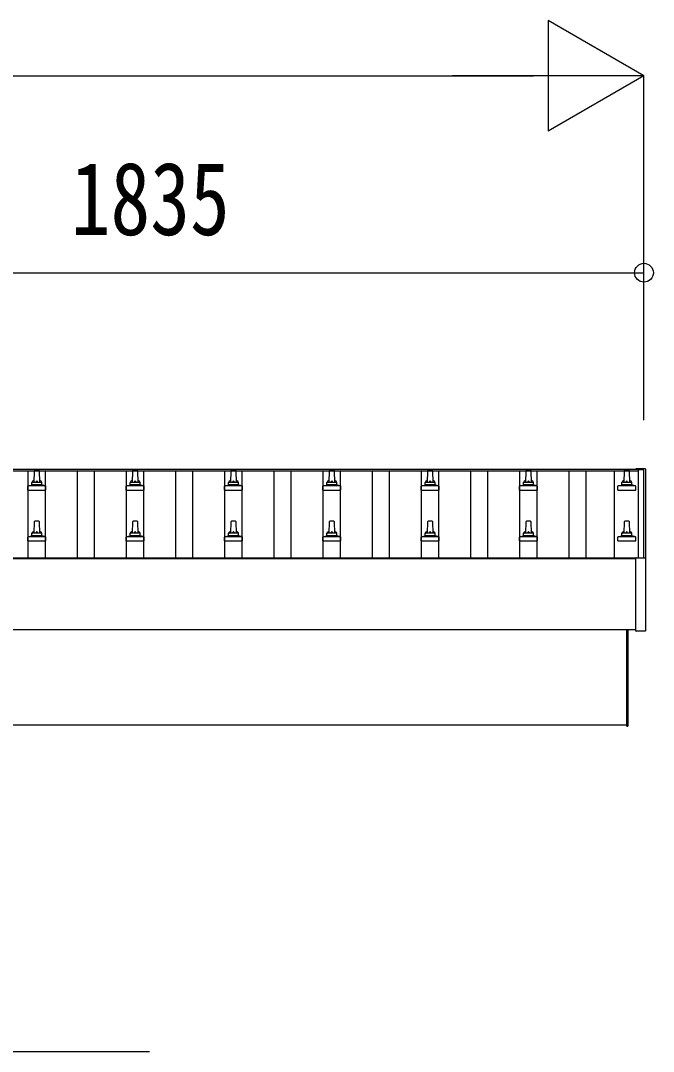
# Model space of a CAD drawing. Units: millimetres, scale not verified. Extents: x -18922 to 18922, y -13365 to 13365.
# Drawn here: x -8933 to -7646, y 564 to 2659 of the extents above; entities that cross this region are included whole.
import ezdxf
from ezdxf.enums import TextEntityAlignment as Align

# ---------------------------------------------------------------- set-up
doc = ezdxf.new("R2010")
doc.units = ezdxf.units.MM
doc.header["$LTSCALE"] = 50
for name, color, linetype in [('0-5_YKK_13', 4, 'Continuous'), ('0-6_YKK_A1', 4, 'Continuous'), ('0-7_YKK_D', 6, 'Continuous')]:
    doc.layers.add(name, color=color, linetype=linetype)
doc.styles.add('ＭＳ ゴシック', font='')
doc.styles.get('ＭＳ ゴシック').set_extended_font_data('MS Gothic')

msp = doc.modelspace()

# ---------------------------------------------------------------- linework, layer by layer
at = {"layer": '0-5_YKK_13'}
for p, q in [((-8905.68, 1743.73), (-8906.41, 1720.21)), ((-8896.14, 1744.71), (-8904.68, 1744.71)), ((-8894.41, 1720.21), (-8895.14, 1743.73)), ((-8705.68, 1743.73), (-8706.41, 1720.21)), ((-8696.14, 1744.71), (-8704.68, 1744.71)), ((-8694.41, 1720.21), (-8695.14, 1743.73)), ((-8505.68, 1743.73), (-8506.41, 1720.21)), ((-8496.14, 1744.71), (-8504.68, 1744.71)), ((-8494.41, 1720.21), (-8495.14, 1743.73)), ((-8305.68, 1743.73), (-8306.41, 1720.21)), ((-8296.14, 1744.71), (-8304.68, 1744.71)), ((-8294.41, 1720.21), (-8295.14, 1743.73)), ((-8105.68, 1743.73), (-8106.41, 1720.21)), ((-8096.14, 1744.71), (-8104.68, 1744.71)), ((-8094.41, 1720.21), (-8095.14, 1743.73)), ((-7905.68, 1743.73), (-7906.41, 1720.21)), ((-7896.14, 1744.71), (-7904.68, 1744.71)), ((-7894.41, 1720.21), (-7895.14, 1743.73)), ((-7705.68, 1743.73), (-7706.41, 1720.21)), ((-7696.14, 1744.71), (-7704.68, 1744.71)), ((-7694.41, 1720.21), (-7695.14, 1743.73)), ((-7682.11, 1746.79), (-7682.11, 1747.39)), ((-7682.11, 1746.73), (-7682.11, 1746.79)), ((-7663.11, 1747.91), (-7681.11, 1747.91)), ((-7662.11, 1747.39), (-7662.11, 1746.79)), ((-7662.11, 1746.79), (-7662.11, 1566.34)), ((-8910.41, 1716), (-8910.41, 1720.21)), ((-8891.41, 1720.21), (-8909.41, 1720.21)), ((-8890.41, 1716), (-8890.41, 1720.21)), ((-8710.41, 1716), (-8710.41, 1720.21)), ((-8691.41, 1720.21), (-8709.41, 1720.21)), ((-8690.41, 1716), (-8690.41, 1720.21)), ((-8510.41, 1716), (-8510.41, 1720.21)), ((-8491.41, 1720.21), (-8509.41, 1720.21)), ((-8490.41, 1716), (-8490.41, 1720.21)), ((-8310.41, 1716), (-8310.41, 1720.21)), ((-8291.41, 1720.21), (-8309.41, 1720.21)), ((-8290.41, 1716), (-8290.41, 1720.21)), ((-8110.41, 1716), (-8110.41, 1720.21)), ((-8091.41, 1720.21), (-8109.41, 1720.21)), ((-8090.41, 1716), (-8090.41, 1720.21)), ((-7910.41, 1716), (-7910.41, 1720.21)), ((-7891.41, 1720.21), (-7909.41, 1720.21)), ((-7890.41, 1716), (-7890.41, 1720.21)), ((-7710.41, 1716), (-7710.41, 1720.21)), ((-7691.41, 1720.21), (-7709.41, 1720.21)), ((-7690.41, 1716), (-7690.41, 1720.21)), ((-8918.66, 1704.71), (-8918.66, 1712.42)), ((-8918.66, 1704.71), (-8882.16, 1704.71)), ((-8882.54, 1713.21), (-8918.28, 1713.21)), ((-8917.9, 1713.39), (-8911.18, 1715.02)), ((-8890.03, 1715.21), (-8910.79, 1715.21)), ((-8882.93, 1713.39), (-8889.65, 1715.02)), ((-8882.16, 1704.71), (-8882.16, 1712.42)), ((-8718.66, 1704.71), (-8718.66, 1712.42)), ((-8718.66, 1704.71), (-8682.16, 1704.71)), ((-8682.54, 1713.21), (-8718.28, 1713.21)), ((-8717.9, 1713.39), (-8711.18, 1715.02)), ((-8690.03, 1715.21), (-8710.79, 1715.21)), ((-8682.93, 1713.39), (-8689.65, 1715.02)), ((-8682.16, 1704.71), (-8682.16, 1712.42)), ((-8518.66, 1704.71), (-8518.66, 1712.42)), ((-8518.66, 1704.71), (-8482.16, 1704.71)), ((-8482.54, 1713.21), (-8518.28, 1713.21)), ((-8517.9, 1713.39), (-8511.18, 1715.02)), ((-8490.03, 1715.21), (-8510.79, 1715.21)), ((-8482.93, 1713.39), (-8489.65, 1715.02)), ((-8482.16, 1704.71), (-8482.16, 1712.42)), ((-8318.66, 1704.71), (-8318.66, 1712.42)), ((-8318.66, 1704.71), (-8282.16, 1704.71)), ((-8282.54, 1713.21), (-8318.28, 1713.21)), ((-8317.9, 1713.39), (-8311.18, 1715.02)), ((-8290.03, 1715.21), (-8310.79, 1715.21)), ((-8282.93, 1713.39), (-8289.65, 1715.02)), ((-8282.16, 1704.71), (-8282.16, 1712.42)), ((-8118.66, 1704.71), (-8118.66, 1712.42)), ((-8118.66, 1704.71), (-8082.16, 1704.71)), ((-8082.54, 1713.21), (-8118.28, 1713.21)), ((-8117.9, 1713.39), (-8111.18, 1715.02)), ((-8090.03, 1715.21), (-8110.79, 1715.21)), ((-8082.93, 1713.39), (-8089.65, 1715.02)), ((-8082.16, 1704.71), (-8082.16, 1712.42)), ((-7918.66, 1704.71), (-7918.66, 1712.42)), ((-7918.66, 1704.71), (-7882.16, 1704.71)), ((-7882.54, 1713.21), (-7918.28, 1713.21)), ((-7917.9, 1713.39), (-7911.18, 1715.02)), ((-7890.03, 1715.21), (-7910.79, 1715.21)), ((-7882.93, 1713.39), (-7889.65, 1715.02)), ((-7882.16, 1704.71), (-7882.16, 1712.42)), ((-7718.66, 1704.71), (-7718.66, 1712.42)), ((-7718.66, 1704.71), (-7682.16, 1704.71)), ((-7682.54, 1713.21), (-7718.28, 1713.21)), ((-7717.9, 1713.39), (-7711.18, 1715.02)), ((-7690.03, 1715.21), (-7710.79, 1715.21)), ((-7682.93, 1713.39), (-7689.65, 1715.02)), ((-7682.16, 1704.71), (-7682.16, 1712.42)), ((-8905.68, 1640.4), (-8906.41, 1616.88)), ((-8896.14, 1641.38), (-8904.68, 1641.38)), ((-8894.41, 1616.88), (-8895.14, 1640.4)), ((-8705.68, 1640.4), (-8706.41, 1616.88)), ((-8696.14, 1641.38), (-8704.68, 1641.38)), ((-8694.41, 1616.88), (-8695.14, 1640.4)), ((-8505.68, 1640.4), (-8506.41, 1616.88)), ((-8496.14, 1641.38), (-8504.68, 1641.38)), ((-8494.41, 1616.88), (-8495.14, 1640.4)), ((-8305.68, 1640.4), (-8306.41, 1616.88)), ((-8296.14, 1641.38), (-8304.68, 1641.38)), ((-8294.41, 1616.88), (-8295.14, 1640.4)), ((-8105.68, 1640.4), (-8106.41, 1616.88)), ((-8096.14, 1641.38), (-8104.68, 1641.38)), ((-8094.41, 1616.88), (-8095.14, 1640.4)), ((-7905.68, 1640.4), (-7906.41, 1616.88)), ((-7896.14, 1641.38), (-7904.68, 1641.38)), ((-7894.41, 1616.88), (-7895.14, 1640.4)), ((-7705.68, 1640.4), (-7706.41, 1616.88)), ((-7696.14, 1641.38), (-7704.68, 1641.38)), ((-7694.41, 1616.88), (-7695.14, 1640.4)), ((-8910.41, 1612.66), (-8910.41, 1616.88)), ((-8891.41, 1616.88), (-8909.41, 1616.88)), ((-8890.41, 1612.66), (-8890.41, 1616.88)), ((-8710.41, 1612.66), (-8710.41, 1616.88)), ((-8691.41, 1616.88), (-8709.41, 1616.88)), ((-8690.41, 1612.66), (-8690.41, 1616.88)), ((-8510.41, 1612.66), (-8510.41, 1616.88)), ((-8491.41, 1616.88), (-8509.41, 1616.88)), ((-8490.41, 1612.66), (-8490.41, 1616.88)), ((-8310.41, 1612.66), (-8310.41, 1616.88)), ((-8291.41, 1616.88), (-8309.41, 1616.88)), ((-8290.41, 1612.66), (-8290.41, 1616.88)), ((-8110.41, 1612.66), (-8110.41, 1616.88)), ((-8091.41, 1616.88), (-8109.41, 1616.88)), ((-8090.41, 1612.66), (-8090.41, 1616.88)), ((-7910.41, 1612.66), (-7910.41, 1616.88)), ((-7891.41, 1616.88), (-7909.41, 1616.88)), ((-7890.41, 1612.66), (-7890.41, 1616.88)), ((-7710.41, 1612.66), (-7710.41, 1616.88)), ((-7691.41, 1616.88), (-7709.41, 1616.88)), ((-7690.41, 1612.66), (-7690.41, 1616.88)), ((-8918.66, 1601.38), (-8918.66, 1609.09)), ((-8918.66, 1601.38), (-8882.16, 1601.38)), ((-8882.54, 1609.88), (-8918.28, 1609.88)), ((-8917.9, 1610.06), (-8911.18, 1611.69)), ((-8890.03, 1611.88), (-8910.79, 1611.88)), ((-8882.93, 1610.06), (-8889.65, 1611.69)), ((-8882.16, 1601.38), (-8882.16, 1609.09)), ((-8718.66, 1601.38), (-8718.66, 1609.09)), ((-8718.66, 1601.38), (-8682.16, 1601.38)), ((-8682.54, 1609.88), (-8718.28, 1609.88)), ((-8717.9, 1610.06), (-8711.18, 1611.69)), ((-8690.03, 1611.88), (-8710.79, 1611.88)), ((-8682.93, 1610.06), (-8689.65, 1611.69)), ((-8682.16, 1601.38), (-8682.16, 1609.09)), ((-8518.66, 1601.38), (-8518.66, 1609.09)), ((-8518.66, 1601.38), (-8482.16, 1601.38)), ((-8482.54, 1609.88), (-8518.28, 1609.88)), ((-8517.9, 1610.06), (-8511.18, 1611.69)), ((-8490.03, 1611.88), (-8510.79, 1611.88)), ((-8482.93, 1610.06), (-8489.65, 1611.69)), ((-8482.16, 1601.38), (-8482.16, 1609.09)), ((-8318.66, 1601.38), (-8318.66, 1609.09)), ((-8318.66, 1601.38), (-8282.16, 1601.38)), ((-8282.54, 1609.88), (-8318.28, 1609.88)), ((-8317.9, 1610.06), (-8311.18, 1611.69)), ((-8290.03, 1611.88), (-8310.79, 1611.88)), ((-8282.93, 1610.06), (-8289.65, 1611.69)), ((-8282.16, 1601.38), (-8282.16, 1609.09)), ((-8118.66, 1601.38), (-8118.66, 1609.09)), ((-8118.66, 1601.38), (-8082.16, 1601.38)), ((-8082.54, 1609.88), (-8118.28, 1609.88)), ((-8117.9, 1610.06), (-8111.18, 1611.69)), ((-8090.03, 1611.88), (-8110.79, 1611.88)), ((-8082.93, 1610.06), (-8089.65, 1611.69)), ((-8082.16, 1601.38), (-8082.16, 1609.09)), ((-7918.66, 1601.38), (-7918.66, 1609.09)), ((-7918.66, 1601.38), (-7882.16, 1601.38)), ((-7882.54, 1609.88), (-7918.28, 1609.88)), ((-7917.9, 1610.06), (-7911.18, 1611.69)), ((-7890.03, 1611.88), (-7910.79, 1611.88)), ((-7882.93, 1610.06), (-7889.65, 1611.69)), ((-7882.16, 1601.38), (-7882.16, 1609.09)), ((-7718.66, 1601.38), (-7718.66, 1609.09)), ((-7718.66, 1601.38), (-7682.16, 1601.38)), ((-7682.54, 1609.88), (-7718.28, 1609.88)), ((-7717.9, 1610.06), (-7711.18, 1611.69)), ((-7690.03, 1611.88), (-7710.79, 1611.88)), ((-7682.93, 1610.06), (-7689.65, 1611.69)), ((-7682.16, 1601.38), (-7682.16, 1609.09)), ((-7682.11, 1418.34), (-7682.11, 1566.34)), ((-7681.61, 1566.84), (-7681.11, 1566.84)), ((-7681.11, 1566.84), (-7663.11, 1566.84)), ((-7663.11, 1566.84), (-7662.61, 1566.84)), ((-7662.11, 1566.34), (-7662.11, 1418.34)), ((-7700.41, 1225.11), (-7700.41, 1420.47)), ((-7698.41, 1420.47), (-7698.41, 1225.11)), ((-7662.61, 1417.84), (-7681.61, 1417.84)), ((-7700.41, 1225.11), (-7698.41, 1225.11))]:
    msp.add_line(p, q, dxfattribs=at)
for points in [[(-7681.11, 1747.91), (-7681.3, 1747.91), (-7681.47, 1747.91), (-7681.61, 1747.9), (-7681.68, 1747.89), (-7681.74, 1747.88), (-7681.83, 1747.84), (-7681.96, 1747.75), (-7682.06, 1747.62), (-7682.06, 1747.59)], [(-7662.11, 1747.39), (-7662.14, 1747.58), (-7662.22, 1747.71), (-7662.31, 1747.79), (-7662.39, 1747.85), (-7662.47, 1747.88), (-7662.52, 1747.89), (-7662.56, 1747.89), (-7662.6, 1747.9), (-7662.79, 1747.91), (-7662.97, 1747.91), (-7663.11, 1747.91)]]:
    msp.add_lwpolyline(points, dxfattribs=at)
for centre, radius, start, end in [((-8904.68, 1743.71), 1, 90, 178.60509), ((-8896.14, 1743.71), 1, 1.39491, 90), ((-8704.68, 1743.71), 1, 90, 178.60509), ((-8696.14, 1743.71), 1, 1.39491, 90), ((-8504.68, 1743.71), 1, 90, 178.60509), ((-8496.14, 1743.71), 1, 1.39491, 90), ((-8304.68, 1743.71), 1, 90, 178.60509), ((-8296.14, 1743.71), 1, 1.39491, 90), ((-8104.68, 1743.71), 1, 90, 178.60509), ((-8096.14, 1743.71), 1, 1.39491, 90), ((-7904.68, 1743.71), 1, 90, 178.60509), ((-7896.14, 1743.71), 1, 1.39491, 90), ((-7704.68, 1743.71), 1, 90, 178.60509), ((-7696.14, 1743.71), 1, 1.39491, 90), ((-7681.61, 1747.39), 0.499, 156.4992, 179.99932), ((-8906.33, 1719.58), 4.13, 90, 171.17633), ((-8909.41, 1719.21), 1, 90, 180), ((-8897.08, 1720.21), 4.83, 133.60282, 180), ((-8903.74, 1720.21), 4.83, 0, 46.39718), ((-8894.5, 1719.58), 4.13, 8.82367, 90), ((-8891.41, 1719.21), 1, 0, 90), ((-8706.33, 1719.58), 4.13, 90, 171.17633), ((-8709.41, 1719.21), 1, 90, 180), ((-8697.08, 1720.21), 4.83, 133.60282, 180), ((-8703.74, 1720.21), 4.83, 0, 46.39718), ((-8694.5, 1719.58), 4.13, 8.82367, 90), ((-8691.41, 1719.21), 1, 0, 90), ((-8506.33, 1719.58), 4.13, 90, 171.17633), ((-8509.41, 1719.21), 1, 90, 180), ((-8497.08, 1720.21), 4.83, 133.60282, 180), ((-8503.74, 1720.21), 4.83, 0, 46.39718), ((-8494.5, 1719.58), 4.13, 8.82367, 90), ((-8491.41, 1719.21), 1, 0, 90), ((-8306.33, 1719.58), 4.13, 90, 171.17633), ((-8309.41, 1719.21), 1, 90, 180), ((-8297.08, 1720.21), 4.83, 133.60282, 180), ((-8303.74, 1720.21), 4.83, 0, 46.39718), ((-8294.5, 1719.58), 4.13, 8.82367, 90), ((-8291.41, 1719.21), 1, 0, 90), ((-8106.33, 1719.58), 4.13, 90, 171.17633), ((-8109.41, 1719.21), 1, 90, 180), ((-8097.08, 1720.21), 4.83, 133.60282, 180), ((-8103.74, 1720.21), 4.83, 0, 46.39718), ((-8094.5, 1719.58), 4.13, 8.82367, 90), ((-8091.41, 1719.21), 1, 0, 90), ((-7906.33, 1719.58), 4.13, 90, 171.17633), ((-7909.41, 1719.21), 1, 90, 180), ((-7897.08, 1720.21), 4.83, 133.60282, 180), ((-7903.74, 1720.21), 4.83, 0, 46.39718), ((-7894.5, 1719.58), 4.13, 8.82367, 90), ((-7891.41, 1719.21), 1, 0, 90), ((-7706.33, 1719.58), 4.13, 90, 171.17633), ((-7709.41, 1719.21), 1, 90, 180), ((-7697.08, 1720.21), 4.83, 133.60282, 180), ((-7703.74, 1720.21), 4.83, 0, 46.39718), ((-7694.5, 1719.58), 4.13, 8.82367, 90), ((-7691.41, 1719.21), 1, 0, 90), ((-8917.66, 1712.42), 1, 103.62699, 180), ((-8911.41, 1716), 1, 283.62699, 0), ((-8889.41, 1716), 1, 180, 256.37301), ((-8883.16, 1712.42), 1, 0, 76.37301), ((-8717.66, 1712.42), 1, 103.62699, 180), ((-8711.41, 1716), 1, 283.62699, 0), ((-8689.41, 1716), 1, 180, 256.37301), ((-8683.16, 1712.42), 1, 0, 76.37301), ((-8517.66, 1712.42), 1, 103.62699, 180), ((-8511.41, 1716), 1, 283.62699, 0), ((-8489.41, 1716), 1, 180, 256.37301), ((-8483.16, 1712.42), 1, 0, 76.37301), ((-8317.66, 1712.42), 1, 103.62699, 180), ((-8311.41, 1716), 1, 283.62699, 0), ((-8289.41, 1716), 1, 180, 256.37301), ((-8283.16, 1712.42), 1, 0, 76.37301), ((-8117.66, 1712.42), 1, 103.62699, 180), ((-8111.41, 1716), 1, 283.62699, 0), ((-8089.41, 1716), 1, 180, 256.37301), ((-8083.16, 1712.42), 1, 0, 76.37301), ((-7917.66, 1712.42), 1, 103.62699, 180), ((-7911.41, 1716), 1, 283.62699, 0), ((-7889.41, 1716), 1, 180, 256.37301), ((-7883.16, 1712.42), 1, 0, 76.37301), ((-7717.66, 1712.42), 1, 103.62699, 180), ((-7711.41, 1716), 1, 283.62699, 0), ((-7689.41, 1716), 1, 180, 256.37301), ((-7683.16, 1712.42), 1, 0, 76.37301), ((-8904.68, 1640.38), 1, 90, 178.60509), ((-8896.14, 1640.38), 1, 1.39491, 90), ((-8704.68, 1640.38), 1, 90, 178.60509), ((-8696.14, 1640.38), 1, 1.39491, 90), ((-8504.68, 1640.38), 1, 90, 178.60509), ((-8496.14, 1640.38), 1, 1.39491, 90), ((-8304.68, 1640.38), 1, 90, 178.60509), ((-8296.14, 1640.38), 1, 1.39491, 90), ((-8104.68, 1640.38), 1, 90, 178.60509), ((-8096.14, 1640.38), 1, 1.39491, 90), ((-7904.68, 1640.38), 1, 90, 178.60509), ((-7896.14, 1640.38), 1, 1.39491, 90), ((-7704.68, 1640.38), 1, 90, 178.60509), ((-7696.14, 1640.38), 1, 1.39491, 90), ((-8906.33, 1616.24), 4.13, 90, 171.17633), ((-8909.41, 1615.88), 1, 90, 180), ((-8897.08, 1616.88), 4.83, 133.60282, 180), ((-8903.74, 1616.88), 4.83, 0, 46.39718), ((-8894.5, 1616.24), 4.13, 8.82367, 90), ((-8891.41, 1615.88), 1, 0, 90), ((-8706.33, 1616.24), 4.13, 90, 171.17633), ((-8709.41, 1615.88), 1, 90, 180), ((-8697.08, 1616.88), 4.83, 133.60282, 180), ((-8703.74, 1616.88), 4.83, 0, 46.39718), ((-8694.5, 1616.24), 4.13, 8.82367, 90), ((-8691.41, 1615.88), 1, 0, 90), ((-8506.33, 1616.24), 4.13, 90, 171.17633), ((-8509.41, 1615.88), 1, 90, 180), ((-8497.08, 1616.88), 4.83, 133.60282, 180), ((-8503.74, 1616.88), 4.83, 0, 46.39718), ((-8494.5, 1616.24), 4.13, 8.82367, 90), ((-8491.41, 1615.88), 1, 0, 90), ((-8306.33, 1616.24), 4.13, 90, 171.17633), ((-8309.41, 1615.88), 1, 90, 180), ((-8297.08, 1616.88), 4.83, 133.60282, 180), ((-8303.74, 1616.88), 4.83, 0, 46.39718), ((-8294.5, 1616.24), 4.13, 8.82367, 90), ((-8291.41, 1615.88), 1, 0, 90), ((-8106.33, 1616.24), 4.13, 90, 171.17633), ((-8109.41, 1615.88), 1, 90, 180), ((-8097.08, 1616.88), 4.83, 133.60282, 180), ((-8103.74, 1616.88), 4.83, 0, 46.39718), ((-8094.5, 1616.24), 4.13, 8.82367, 90), ((-8091.41, 1615.88), 1, 0, 90), ((-7906.33, 1616.24), 4.13, 90, 171.17633), ((-7909.41, 1615.88), 1, 90, 180), ((-7897.08, 1616.88), 4.83, 133.60282, 180), ((-7903.74, 1616.88), 4.83, 0, 46.39718), ((-7894.5, 1616.24), 4.13, 8.82367, 90), ((-7891.41, 1615.88), 1, 0, 90), ((-7706.33, 1616.24), 4.13, 90, 171.17633), ((-7709.41, 1615.88), 1, 90, 180), ((-7697.08, 1616.88), 4.83, 133.60282, 180), ((-7703.74, 1616.88), 4.83, 0, 46.39718), ((-7694.5, 1616.24), 4.13, 8.82367, 90), ((-7691.41, 1615.88), 1, 0, 90), ((-8917.66, 1609.09), 1, 103.62699, 180), ((-8911.41, 1612.66), 1, 283.62699, 0), ((-8889.41, 1612.66), 1, 180, 256.37301), ((-8883.16, 1609.09), 1, 0, 76.37301), ((-8717.66, 1609.09), 1, 103.62699, 180), ((-8711.41, 1612.66), 1, 283.62699, 0), ((-8689.41, 1612.66), 1, 180, 256.37301), ((-8683.16, 1609.09), 1, 0, 76.37301), ((-8517.66, 1609.09), 1, 103.62699, 180), ((-8511.41, 1612.66), 1, 283.62699, 0), ((-8489.41, 1612.66), 1, 180, 256.37301), ((-8483.16, 1609.09), 1, 0, 76.37301), ((-8317.66, 1609.09), 1, 103.62699, 180), ((-8311.41, 1612.66), 1, 283.62699, 0), ((-8289.41, 1612.66), 1, 180, 256.37301), ((-8283.16, 1609.09), 1, 0, 76.37301), ((-8117.66, 1609.09), 1, 103.62699, 180), ((-8111.41, 1612.66), 1, 283.62699, 0), ((-8089.41, 1612.66), 1, 180, 256.37301), ((-8083.16, 1609.09), 1, 0, 76.37301), ((-7917.66, 1609.09), 1, 103.62699, 180), ((-7911.41, 1612.66), 1, 283.62699, 0), ((-7889.41, 1612.66), 1, 180, 256.37301), ((-7883.16, 1609.09), 1, 0, 76.37301), ((-7717.66, 1609.09), 1, 103.62699, 180), ((-7711.41, 1612.66), 1, 283.62699, 0), ((-7689.41, 1612.66), 1, 180, 256.37301), ((-7683.16, 1609.09), 1, 0, 76.37301), ((-7681.61, 1566.34), 0.5, 90, 180), ((-7662.61, 1566.34), 0.5, 0, 90), ((-7681.61, 1418.34), 0.5, 180, 270), ((-7662.61, 1418.34), 0.5, 270, 0)]:
    msp.add_arc(centre, radius, start, end, dxfattribs=at)
at = {"layer": '0-6_YKK_A1'}
for p, q in [((-7677.41, 1743.14), (-9500.41, 1743.14)), ((-7677.41, 1746.73), (-9477.91, 1746.73)), ((-8917.91, 1567.12), (-8917.91, 1743.14)), ((-8882.91, 1567.12), (-8882.91, 1743.14)), ((-8817.91, 1567.12), (-8817.91, 1743.14)), ((-8782.91, 1567.12), (-8782.91, 1743.14)), ((-8717.91, 1567.12), (-8717.91, 1743.14)), ((-8682.91, 1567.12), (-8682.91, 1743.14)), ((-8617.91, 1567.12), (-8617.91, 1743.14)), ((-8582.91, 1567.12), (-8582.91, 1743.14)), ((-8517.91, 1567.12), (-8517.91, 1743.14)), ((-8482.91, 1567.12), (-8482.91, 1743.14)), ((-8417.91, 1567.12), (-8417.91, 1743.14)), ((-8382.91, 1567.12), (-8382.91, 1743.14)), ((-8317.91, 1567.12), (-8317.91, 1743.14)), ((-8282.91, 1567.12), (-8282.91, 1743.14)), ((-8217.91, 1567.12), (-8217.91, 1743.14)), ((-8182.91, 1567.12), (-8182.91, 1743.14)), ((-8117.91, 1567.12), (-8117.91, 1743.14)), ((-8082.91, 1567.12), (-8082.91, 1743.14)), ((-8017.91, 1567.12), (-8017.91, 1743.14)), ((-7982.91, 1567.12), (-7982.91, 1743.14)), ((-7917.91, 1567.12), (-7917.91, 1743.14)), ((-7882.91, 1567.12), (-7882.91, 1743.14)), ((-7817.91, 1567.12), (-7817.91, 1743.14)), ((-7782.91, 1567.12), (-7782.91, 1743.14)), ((-7725.41, 1566.9), (-7725.41, 1743.14)), ((-7677.41, 1746.73), (-7677.41, 1743.14)), ((-7677.41, 1745.76), (-7677.41, 1566.84)), ((-7665.41, 1745.76), (-7677.41, 1745.76)), ((-7665.41, 1566.84), (-7665.41, 1745.76)), ((-9490.41, 1566.9), (-7677.41, 1566.9)), ((-9490.41, 1565.34), (-7682.11, 1565.34)), ((-7682.11, 1420.47), (-9490.41, 1420.47)), ((-9467.85, 1227.61), (-7700.41, 1227.61))]:
    msp.add_line(p, q, dxfattribs=at)
at = {"layer": '0-7_YKK_D'}
for p, q in [((-7665.41, 2546.73), (-7860.27, 2659.23)), ((-7860.27, 2659.23), (-7860.27, 2434.23)), ((-14710.41, 2546.73), (-7890.41, 2546.73)), ((-7665.41, 2546.73), (-8055.12, 2546.73)), ((-7665.41, 2546.73), (-7860.27, 2434.23)), ((-7665.41, 1846.73), (-7665.41, 2547.73)), ((-9500.41, 2146.73), (-7665.41, 2146.73)), ((-7665.41, 1846.73), (-7665.41, 2147.73))]:
    msp.add_line(p, q, dxfattribs=at)
msp.add_lwpolyline([(-9562.91, 563.61), (-9437.91, 563.61), (-8671.01, 563.61)], dxfattribs=at)
msp.add_circle((-7665.41, 2146.73), 19.12, dxfattribs=at)

# ---------------------------------------------------------------- texts
at = {"layer": '0-7_YKK_D', "style": 'ＭＳ ゴシック', "width": 0.8}
msp.add_text('1835', height=148.5, dxfattribs=at).set_placement((-8831.31, 2178.73), align=Align.BOTTOM_LEFT)

doc.saveas('drawing.dxf')
